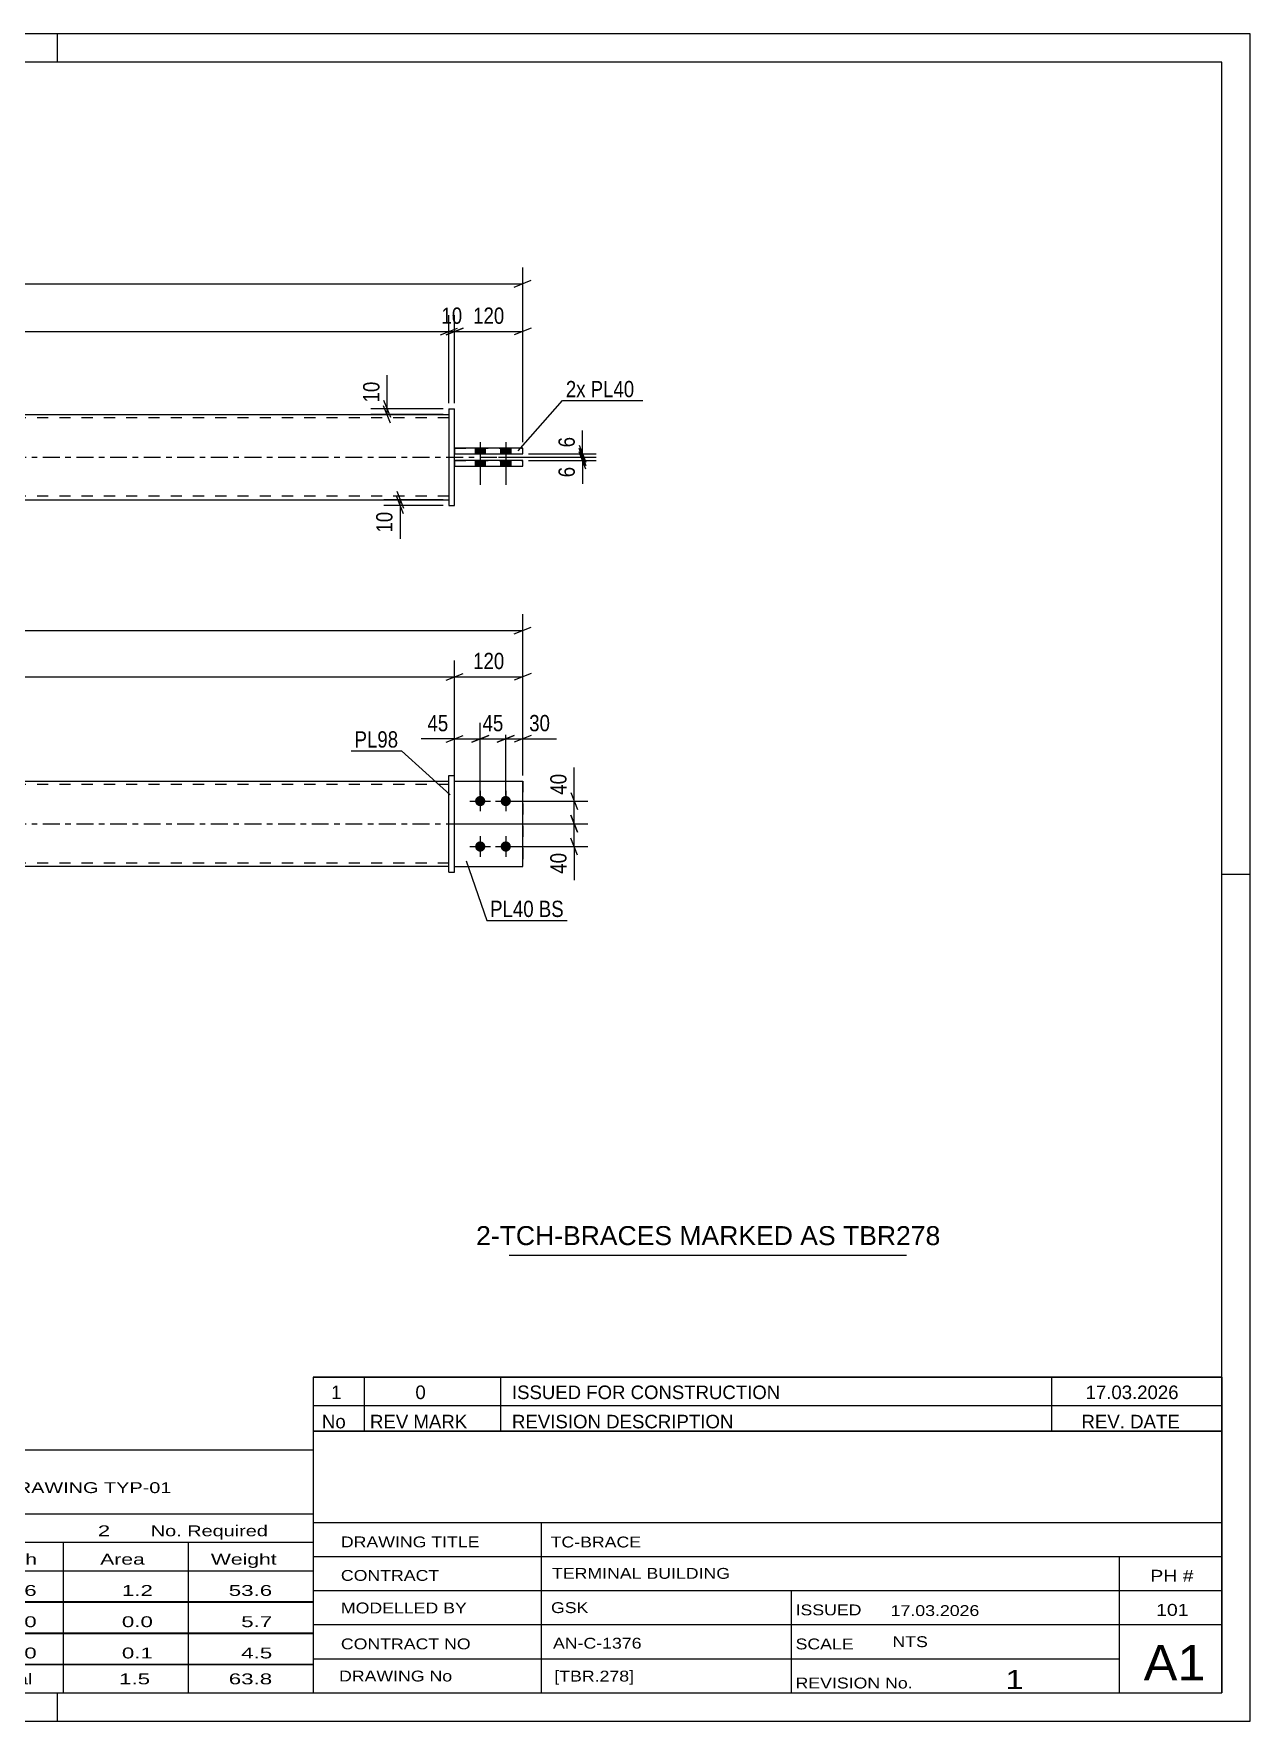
# Model space of a CAD drawing. Header units: millimetres. Extents: x 0 to 420, y 0 to 297.
# Drawn here: x 205.8 to 420, y 0 to 297 of the extents above; entities that cross this region are included whole.
import ezdxf

# ---------------------------------------------------------------- set-up
doc = ezdxf.new("R2010")
doc.units = ezdxf.units.MM
doc.linetypes.add('DXK_LINE_DOT2', pattern=[3.9198, 1.9599, -1.9599])
doc.linetypes.add('DXK_LINE_DOT3', pattern=[5.9187, 2.979, -0.9799, 0.9799, -0.9799])
doc.styles.add('Arial', font='ARIAL.TTF', dxfattribs={"height": 0.2})
doc.styles.add('Arial Narrow', font='ARIALN.TTF', dxfattribs={"height": 0.2})

# ---------------------------------------------------------------- blocks, each defined once
blk = doc.blocks.new('Unknown-580873252-1163')
at = {"color": 5, "linetype": 'Continuous'}
for p, q in [((420, 297), (0, 297)), ((210, 292), (210, 297)), ((420, 0), (420, 297)), ((415, 292), (5, 292)), ((415, 5), (415, 292)), ((420, 149), (415, 149)), ((5, 5), (415, 5)), ((210, 0), (210, 5)), ((0, 0), (420, 0))]:
    blk.add_line(p, q, dxfattribs=at)
blk = doc.blocks.new('Part-580873252-1767 - 1735')
at = {"color": 7, "linetype": 'DXK_LINE_DOT2'}
for p, q in [((279.91, 165.45), (291.91, 165.45)), ((279.91, 150.45), (279.91, 165.45)), ((279.91, 165.45), (291.91, 165.45)), ((291.91, 165.45), (291.91, 165.45)), ((291.91, 165.45), (291.91, 150.45)), ((279.91, 150.45), (279.91, 150.45)), ((279.91, 150.45), (291.91, 150.45)), ((279.91, 150.45), (291.91, 150.45))]:
    blk.add_line(p, q, dxfattribs=at)
blk = doc.blocks.new('Part-580873252-1772 - 1735')
at = {"color": 2, "linetype": 'Continuous'}
for p, q in [((279.91, 165.45), (291.91, 165.45)), ((291.91, 165.45), (291.91, 165.45)), ((291.91, 150.45), (291.91, 165.45)), ((279.91, 150.45), (291.91, 150.45))]:
    blk.add_line(p, q, dxfattribs=at)
at = {"color": 7, "linetype": 'DXK_LINE_DOT2'}
for p, q in [((279.91, 165.45), (291.91, 165.45)), ((279.91, 150.45), (279.91, 165.45)), ((279.91, 150.45), (279.91, 150.45)), ((279.91, 150.45), (291.91, 150.45))]:
    blk.add_line(p, q, dxfattribs=at)
blk = doc.blocks.new('Part-580873252-1787 - 1735')
at = {"color": 2, "linetype": 'Continuous'}
for p, q in [((278.91, 166.46), (279.91, 166.46)), ((278.91, 149.46), (278.91, 166.46)), ((279.91, 149.46), (279.91, 166.46)), ((278.91, 149.46), (279.91, 149.46)), ((278.91, 149.45), (279.91, 149.45))]:
    blk.add_line(p, q, dxfattribs=at)
at = {"color": 7, "linetype": 'DXK_LINE_DOT2'}
for p, q in [((278.91, 166.45), (279.91, 166.45)), ((278.91, 149.45), (278.91, 149.46)), ((279.91, 149.46), (279.91, 149.45)), ((279.91, 149.45), (279.91, 149.46))]:
    blk.add_line(p, q, dxfattribs=at)
blk = doc.blocks.new('Part-580873252-1807 - 1735')
at = {"linetype": 'Continuous'}
blk.add_hatch(color=2, dxfattribs=at).paths.add_polyline_path([(111.27, 165.45), (110.47, 166.85), (112.07, 166.85)])
at = {"color": 2, "linetype": 'Continuous'}
for p, q in [((111.27, 165.45), (110.47, 166.85)), ((110.47, 166.85), (112.07, 166.85)), ((112.07, 166.85), (111.27, 165.45)), ((81.27, 165.45), (278.91, 165.45)), ((278.91, 150.45), (81.27, 150.45))]:
    blk.add_line(p, q, dxfattribs=at)
at = {"color": 7, "linetype": 'DXK_LINE_DOT2'}
for p, q in [((81.27, 150.45), (81.27, 165.45)), ((278.91, 164.85), (81.27, 164.85)), ((278.91, 150.45), (278.91, 165.45)), ((278.91, 151.05), (81.27, 151.05))]:
    blk.add_line(p, q, dxfattribs=at)
at = {"color": 7, "linetype": 'DXK_LINE_DOT3'}
blk.add_line((71.27, 157.95), (288.91, 157.95), dxfattribs=at)
at = {"color": 2, "linetype": 'Continuous'}
blk.add_circle((111.27, 166.35), 1, dxfattribs=at)
blk = doc.blocks.new('Bolt-580873252-1808 - 1735')
at = {"linetype": 'Continuous'}
for points in [[(284.41, 162.85), (284.6, 162.83), (284.78, 162.78), (284.94, 162.68), (285.08, 162.56), (285.19, 162.4), (285.27, 162.23), (285.31, 162.05), (285.31, 161.86), (285.27, 161.68), (285.19, 161.5), (285.08, 161.35), (284.94, 161.23), (284.78, 161.13), (284.6, 161.07), (284.41, 161.05), (284.23, 161.07), (284.05, 161.13), (283.88, 161.23), (283.74, 161.35), (283.63, 161.5), (283.56, 161.68), (283.52, 161.86), (283.52, 162.05), (283.56, 162.23), (283.63, 162.4), (283.74, 162.56), (283.88, 162.68), (284.05, 162.78), (284.23, 162.83)], [(288.91, 162.85), (289.1, 162.83), (289.28, 162.78), (289.44, 162.68), (289.58, 162.56), (289.69, 162.4), (289.77, 162.23), (289.81, 162.05), (289.81, 161.86), (289.77, 161.68), (289.69, 161.5), (289.58, 161.35), (289.44, 161.23), (289.28, 161.13), (289.1, 161.07), (288.91, 161.05), (288.73, 161.07), (288.55, 161.13), (288.38, 161.23), (288.24, 161.35), (288.13, 161.5), (288.06, 161.68), (288.02, 161.86), (288.02, 162.05), (288.06, 162.23), (288.13, 162.4), (288.24, 162.56), (288.38, 162.68), (288.55, 162.78), (288.73, 162.83)], [(284.41, 154.85), (284.6, 154.83), (284.78, 154.78), (284.94, 154.68), (285.08, 154.56), (285.19, 154.4), (285.27, 154.23), (285.31, 154.05), (285.31, 153.86), (285.27, 153.68), (285.19, 153.5), (285.08, 153.35), (284.94, 153.23), (284.78, 153.13), (284.6, 153.07), (284.41, 153.05), (284.23, 153.07), (284.05, 153.13), (283.88, 153.23), (283.74, 153.35), (283.63, 153.5), (283.56, 153.68), (283.52, 153.86), (283.52, 154.05), (283.56, 154.23), (283.63, 154.4), (283.74, 154.56), (283.88, 154.68), (284.05, 154.78), (284.23, 154.83)], [(288.91, 154.85), (289.1, 154.83), (289.28, 154.78), (289.44, 154.68), (289.58, 154.56), (289.69, 154.4), (289.77, 154.23), (289.81, 154.05), (289.81, 153.86), (289.77, 153.68), (289.69, 153.5), (289.58, 153.35), (289.44, 153.23), (289.28, 153.13), (289.1, 153.07), (288.91, 153.05), (288.73, 153.07), (288.55, 153.13), (288.38, 153.23), (288.24, 153.35), (288.13, 153.5), (288.06, 153.68), (288.02, 153.86), (288.02, 154.05), (288.06, 154.23), (288.13, 154.4), (288.24, 154.56), (288.38, 154.68), (288.55, 154.78), (288.73, 154.83)]]:
    blk.add_hatch(color=1, dxfattribs=at).paths.add_polyline_path(points)
at = {"color": 1, "linetype": 'Continuous'}
for p, q in [((284.41, 163.75), (284.41, 160.15)), ((288.91, 163.75), (288.91, 160.15)), ((282.61, 161.95), (286.21, 161.95)), ((287.11, 161.95), (290.71, 161.95)), ((284.41, 155.75), (284.41, 152.15)), ((288.91, 155.75), (288.91, 152.15)), ((282.61, 153.95), (286.21, 153.95)), ((287.11, 153.95), (290.71, 153.95))]:
    blk.add_line(p, q, dxfattribs=at)
blk = doc.blocks.new('Bolt-580873252-1447 - 1390')
at = {"linetype": 'Continuous'}
for points in [[(285.31, 224.09), (283.51, 224.09), (283.51, 223.09), (285.31, 223.09)], [(285.31, 224.09), (283.51, 224.09), (283.51, 223.09), (285.31, 223.09)], [(289.81, 224.09), (288.01, 224.09), (288.01, 223.09), (289.81, 223.09)], [(289.81, 224.09), (288.01, 224.09), (288.01, 223.09), (289.81, 223.09)], [(285.31, 221.89), (283.51, 221.89), (283.51, 220.89), (285.31, 220.89)], [(285.31, 221.89), (283.51, 221.89), (283.51, 220.89), (285.31, 220.89)], [(289.81, 221.89), (288.01, 221.89), (288.01, 220.89), (289.81, 220.89)], [(289.81, 221.89), (288.01, 221.89), (288.01, 220.89), (289.81, 220.89)]]:
    blk.add_hatch(color=1, dxfattribs=at).paths.add_polyline_path(points)
at = {"color": 1, "linetype": 'Continuous'}
for p, q in [((283.51, 224.09), (283.51, 223.09)), ((283.51, 224.09), (283.51, 223.09)), ((284.41, 225.09), (284.41, 217.59)), ((284.41, 225.09), (284.41, 217.59)), ((285.31, 224.09), (285.31, 223.09)), ((285.31, 224.09), (285.31, 223.09)), ((288.01, 224.09), (288.01, 223.09)), ((288.01, 224.09), (288.01, 223.09)), ((288.91, 225.09), (288.91, 217.59)), ((288.91, 225.09), (288.91, 217.59)), ((289.81, 224.09), (289.81, 223.09)), ((289.81, 224.09), (289.81, 223.09)), ((283.51, 221.89), (283.51, 220.89)), ((283.51, 221.89), (283.51, 220.89)), ((285.31, 221.89), (285.31, 220.89)), ((285.31, 221.89), (285.31, 220.89)), ((288.01, 221.89), (288.01, 220.89)), ((288.01, 221.89), (288.01, 220.89)), ((289.81, 221.89), (289.81, 220.89)), ((289.81, 221.89), (289.81, 220.89))]:
    blk.add_line(p, q, dxfattribs=at)
blk = doc.blocks.new('Part-580873252-1431 - 1390')
at = {"color": 2, "linetype": 'Continuous'}
for p, q in [((291.91, 221.89), (279.91, 221.89)), ((279.91, 220.89), (291.91, 220.89)), ((279.91, 220.89), (291.91, 220.89)), ((291.91, 220.89), (291.91, 221.89))]:
    blk.add_line(p, q, dxfattribs=at)
at = {"color": 7, "linetype": 'DXK_LINE_DOT2'}
for p, q in [((279.91, 221.89), (279.91, 220.89)), ((279.91, 221.89), (291.91, 221.89)), ((291.91, 220.89), (291.91, 220.89)), ((291.91, 220.89), (291.91, 220.89))]:
    blk.add_line(p, q, dxfattribs=at)
blk = doc.blocks.new('Part-580873252-1426 - 1390')
at = {"color": 2, "linetype": 'Continuous'}
for p, q in [((278.91, 230.99), (278.91, 213.99)), ((278.91, 230.99), (279.91, 230.99)), ((279.91, 213.99), (279.91, 230.99)), ((278.91, 213.99), (279.91, 213.99)), ((278.91, 213.99), (279.91, 213.99))]:
    blk.add_line(p, q, dxfattribs=at)
at = {"color": 7, "linetype": 'DXK_LINE_DOT2'}
for p, q in [((278.91, 230.99), (278.91, 230.99)), ((278.91, 230.99), (279.91, 230.99)), ((278.91, 213.99), (278.91, 213.99)), ((279.91, 213.99), (279.91, 213.99)), ((279.91, 213.99), (279.91, 213.99))]:
    blk.add_line(p, q, dxfattribs=at)
blk = doc.blocks.new('Part-580873252-1458 - 1390')
at = {"color": 2, "linetype": 'Continuous'}
for p, q in [((291.91, 224.09), (279.91, 224.09)), ((279.91, 223.09), (291.91, 223.09)), ((279.91, 223.09), (291.91, 223.09)), ((291.91, 223.09), (291.91, 224.09))]:
    blk.add_line(p, q, dxfattribs=at)
at = {"color": 7, "linetype": 'DXK_LINE_DOT2'}
for p, q in [((279.91, 224.09), (279.91, 223.09)), ((279.91, 224.09), (291.91, 224.09)), ((291.91, 223.09), (291.91, 223.09)), ((291.91, 223.09), (291.91, 223.09))]:
    blk.add_line(p, q, dxfattribs=at)
blk = doc.blocks.new('Part-580873252-1446 - 1390')
at = {"linetype": 'Continuous'}
blk.add_hatch(color=2, dxfattribs=at).paths.add_polyline_path([(111.27, 222.49), (110.47, 223.89), (112.07, 223.89)])
at = {"color": 2, "linetype": 'Continuous'}
for p, q in [((81.27, 229.99), (278.91, 229.99)), ((111.27, 222.49), (110.47, 223.89)), ((110.47, 223.89), (112.07, 223.89)), ((112.07, 223.89), (111.27, 222.49)), ((81.27, 214.99), (278.91, 214.99))]:
    blk.add_line(p, q, dxfattribs=at)
at = {"color": 7, "linetype": 'DXK_LINE_DOT2'}
for p, q in [((81.27, 214.99), (81.27, 229.99)), ((278.91, 229.39), (81.27, 229.39)), ((278.91, 229.99), (278.91, 214.99)), ((278.91, 215.59), (81.27, 215.59))]:
    blk.add_line(p, q, dxfattribs=at)
at = {"color": 7, "linetype": 'DXK_LINE_DOT3'}
blk.add_line((71.27, 222.49), (288.91, 222.49), dxfattribs=at)
at = {"color": 2, "linetype": 'Continuous'}
blk.add_circle((111.27, 223.39), 1, dxfattribs=at)
blk = doc.blocks.new('StraightDimension-580873252-1818 - 1735')
at = {"color": 7, "linetype": 'Continuous'}
for p, q in [((288.91, 162.95), (288.91, 175.74)), ((291.91, 166.45), (291.91, 175.74)), ((287.41, 172.29), (290.41, 173.49)), ((288.91, 172.89), (291.91, 172.89)), ((293.41, 173.49), (290.41, 172.29))]:
    blk.add_line(p, q, dxfattribs=at)
at = {"color": 0}
blk.add_wipeout([(297.29, 173.64), (297.29, 177.84), (292.44, 177.84), (292.44, 173.64)], dxfattribs=at)
at = {"color": 7, "linetype": 'Continuous'}
blk.add_line((291.91, 172.89), (297.82, 172.89), dxfattribs=at)
blk.add_line((291.91, 172.89), (297.82, 172.89), dxfattribs=at)
at = {"color": 3, "style": 'Arial Narrow'}
blk.add_text('30', height=2.863, dxfattribs=at).set_placement((293.04, 174.24))
blk = doc.blocks.new('StraightDimension-580873252-1834 - 1735')
at = {"color": 7, "linetype": 'Continuous'}
for p, q in [((284.41, 162.95), (284.41, 175.74)), ((288.91, 162.95), (288.91, 175.74)), ((282.91, 172.29), (285.91, 173.49)), ((284.41, 172.89), (288.91, 172.89)), ((290.41, 173.49), (287.41, 172.29))]:
    blk.add_line(p, q, dxfattribs=at)
at = {"color": 0}
blk.add_wipeout([(289.09, 173.64), (289.09, 177.84), (284.23, 177.84), (284.23, 173.64)], dxfattribs=at)
at = {"color": 3, "style": 'Arial Narrow'}
blk.add_text('45', height=2.863, dxfattribs=at).set_placement((284.83, 174.24))
blk = doc.blocks.new('StraightDimension-580873252-1847 - 1735')
at = {"color": 7, "linetype": 'Continuous'}
for p, q in [((279.91, 166.45), (279.91, 175.74)), ((284.41, 162.95), (284.41, 175.74)), ((278.41, 172.29), (281.41, 173.49)), ((279.91, 172.89), (284.41, 172.89)), ((285.91, 173.49), (282.91, 172.29))]:
    blk.add_line(p, q, dxfattribs=at)
at = {"color": 0}
blk.add_wipeout([(279.39, 173.64), (279.39, 177.84), (274.53, 177.84), (274.53, 173.64)], dxfattribs=at)
at = {"color": 7, "linetype": 'Continuous'}
blk.add_line((279.91, 172.89), (274.01, 172.89), dxfattribs=at)
blk.add_line((279.91, 172.89), (274.01, 172.89), dxfattribs=at)
at = {"color": 3, "style": 'Arial Narrow'}
blk.add_text('45', height=2.863, dxfattribs=at).set_placement((275.13, 174.24))
blk = doc.blocks.new('StraightDimension-580873252-1864 - 1735')
at = {"color": 7, "linetype": 'Continuous'}
for p, q in [((68.27, 166.45), (68.27, 194.83)), ((291.91, 166.45), (291.91, 194.83)), ((69.77, 192.58), (66.77, 191.38)), ((68.27, 191.98), (291.91, 191.98)), ((290.41, 191.38), (293.41, 192.58))]:
    blk.add_line(p, q, dxfattribs=at)
at = {"color": 0}
blk.add_wipeout([(184.35, 192.73), (184.35, 196.93), (175.83, 196.93), (175.83, 192.73)], dxfattribs=at)
at = {"color": 3, "style": 'Arial Narrow'}
blk.add_text('2236', height=2.863, dxfattribs=at).set_placement((176.43, 193.33))
blk = doc.blocks.new('StraightDimension-580873252-1884 - 1735')
at = {"color": 7, "linetype": 'Continuous'}
for p, q in [((300.36, 163.45), (301.56, 160.45)), ((289.91, 161.95), (303.36, 161.95)), ((300.96, 157.95), (300.96, 161.95)), ((280.91, 157.95), (303.36, 157.95)), ((301.56, 156.45), (300.36, 159.45))]:
    blk.add_line(p, q, dxfattribs=at)
at = {"color": 0}
blk.add_wipeout([(300.21, 167.34), (296.01, 167.34), (296.01, 162.48), (300.21, 162.48)], dxfattribs=at)
at = {"color": 7, "linetype": 'Continuous'}
blk.add_line((300.96, 161.95), (300.96, 167.86), dxfattribs=at)
blk.add_line((300.96, 161.95), (300.96, 167.86), dxfattribs=at)
at = {"color": 3, "style": 'Arial Narrow'}
blk.add_text('40', height=2.863, rotation=90.0002, dxfattribs=at).set_placement((299.61, 163.08))
blk = doc.blocks.new('StraightDimension-580873252-1893 - 1735')
at = {"color": 7, "linetype": 'Continuous'}
for p, q in [((280.91, 157.95), (303.36, 157.95)), ((300.36, 159.45), (301.56, 156.45)), ((300.96, 153.95), (300.96, 157.95)), ((301.56, 152.45), (300.36, 155.45)), ((289.91, 153.95), (303.36, 153.95))]:
    blk.add_line(p, q, dxfattribs=at)
at = {"color": 0}
blk.add_wipeout([(300.21, 153.43), (296.01, 153.43), (296.01, 148.57), (300.21, 148.57)], dxfattribs=at)
at = {"color": 7, "linetype": 'Continuous'}
blk.add_line((300.96, 153.95), (300.96, 148.05), dxfattribs=at)
blk.add_line((300.96, 153.95), (300.96, 148.05), dxfattribs=at)
at = {"color": 3, "style": 'Arial Narrow'}
blk.add_text('40', height=2.863, rotation=90.0002, dxfattribs=at).set_placement((299.61, 149.17))
blk = doc.blocks.new('StraightDimension-580873252-1903 - 1735')
at = {"color": 7, "linetype": 'Continuous'}
for p, q in [((278.41, 183.23), (281.41, 184.43)), ((279.91, 166.45), (279.91, 186.68)), ((293.41, 184.43), (290.41, 183.23)), ((291.91, 166.45), (291.91, 186.68)), ((279.91, 183.83), (291.91, 183.83))]:
    blk.add_line(p, q, dxfattribs=at)
at = {"color": 0}
blk.add_wipeout([(289.26, 184.58), (289.26, 188.78), (282.57, 188.78), (282.57, 184.58)], dxfattribs=at)
at = {"color": 3, "style": 'Arial Narrow'}
blk.add_text('120', height=2.863, dxfattribs=at).set_placement((283.17, 185.18))
blk = doc.blocks.new('StraightDimension-580873252-1922 - 1735')
at = {"color": 7, "linetype": 'Continuous'}
for p, q in [((81.77, 184.43), (78.77, 183.23)), ((80.27, 158.95), (80.27, 186.68)), ((278.41, 183.23), (281.41, 184.43)), ((279.91, 166.45), (279.91, 186.68)), ((80.27, 183.83), (279.91, 183.83))]:
    blk.add_line(p, q, dxfattribs=at)
at = {"color": 0}
blk.add_wipeout([(184.35, 184.58), (184.35, 188.78), (175.83, 188.78), (175.83, 184.58)], dxfattribs=at)
at = {"color": 3, "style": 'Arial Narrow'}
blk.add_text('1996', height=2.863, dxfattribs=at).set_placement((176.43, 185.18))
blk = doc.blocks.new('StraightDimension-580873252-1658 - 1390')
at = {"color": 7, "linetype": 'Continuous'}
for p, q in [((292.91, 223.09), (304.81, 223.09)), ((301.81, 224.59), (303.01, 221.59)), ((303.01, 220.99), (301.81, 223.99)), ((302.41, 222.49), (302.41, 223.09)), ((287.66, 222.49), (304.81, 222.49))]:
    blk.add_line(p, q, dxfattribs=at)
at = {"color": 0}
blk.add_wipeout([(301.66, 226.64), (297.46, 226.64), (297.46, 223.61), (301.66, 223.61)], dxfattribs=at)
at = {"color": 7, "linetype": 'Continuous'}
blk.add_line((302.41, 223.09), (302.41, 227.17), dxfattribs=at)
blk.add_line((302.41, 223.09), (302.41, 227.17), dxfattribs=at)
at = {"color": 3, "style": 'Arial Narrow'}
blk.add_text('6', height=2.86, rotation=90.0002, dxfattribs=at).set_placement((301.06, 224.21))
blk = doc.blocks.new('StraightDimension-580873252-1535 - 1390')
at = {"color": 7, "linetype": 'Continuous'}
for p, q in [((277.91, 214.99), (267.46, 214.99)), ((277.91, 213.99), (267.46, 213.99)), ((269.71, 216.49), (270.91, 213.49)), ((270.91, 212.49), (269.71, 215.49)), ((270.31, 213.99), (270.31, 214.99))]:
    blk.add_line(p, q, dxfattribs=at)
at = {"color": 0}
blk.add_wipeout([(269.56, 213.46), (265.36, 213.46), (265.36, 208.61), (269.56, 208.61)], dxfattribs=at)
at = {"color": 7, "linetype": 'Continuous'}
blk.add_line((270.31, 213.99), (270.31, 208.08), dxfattribs=at)
blk.add_line((270.31, 213.99), (270.31, 208.08), dxfattribs=at)
at = {"color": 3, "style": 'Arial Narrow'}
blk.add_text('10', height=2.863, rotation=90.0002, dxfattribs=at).set_placement((268.96, 209.21))
blk = doc.blocks.new('StraightDimension-580873252-1575 - 1390')
at = {"color": 7, "linetype": 'Continuous'}
for p, q in [((278.91, 231.99), (278.91, 247.45)), ((279.91, 231.99), (279.91, 247.45)), ((277.41, 244), (280.41, 245.2)), ((281.41, 245.2), (278.41, 244)), ((278.91, 244.6), (279.91, 244.6))]:
    blk.add_line(p, q, dxfattribs=at)
at = {"color": 0}
blk.add_wipeout([(281.84, 245.35), (281.84, 249.55), (276.98, 249.55), (276.98, 245.35)], dxfattribs=at)
at = {"color": 3, "style": 'Arial Narrow'}
blk.add_text('10', height=2.863, dxfattribs=at).set_placement((277.58, 245.95))
blk = doc.blocks.new('StraightDimension-580873252-1564 - 1390')
at = {"color": 7, "linetype": 'Continuous'}
for p, q in [((68.27, 225.09), (68.27, 255.86)), ((291.91, 225.09), (291.91, 255.86)), ((69.77, 253.61), (66.77, 252.41)), ((68.27, 253.01), (291.91, 253.01)), ((290.41, 252.41), (293.41, 253.61))]:
    blk.add_line(p, q, dxfattribs=at)
at = {"color": 0}
blk.add_wipeout([(184.35, 253.76), (184.35, 257.96), (175.83, 257.96), (175.83, 253.76)], dxfattribs=at)
at = {"color": 3, "style": 'Arial Narrow'}
blk.add_text('2236', height=2.863, dxfattribs=at).set_placement((176.43, 254.36))
blk = doc.blocks.new('StraightDimension-580873252-1549 - 1390')
at = {"color": 7, "linetype": 'Continuous'}
for p, q in [((267.41, 232.49), (268.61, 229.49)), ((277.91, 230.99), (265.16, 230.99)), ((277.91, 229.99), (265.16, 229.99)), ((268.61, 228.49), (267.41, 231.49)), ((268.01, 229.99), (268.01, 230.99))]:
    blk.add_line(p, q, dxfattribs=at)
at = {"color": 0}
blk.add_wipeout([(267.26, 236.37), (263.06, 236.37), (263.06, 231.51), (267.26, 231.51)], dxfattribs=at)
at = {"color": 7, "linetype": 'Continuous'}
blk.add_line((268.01, 230.99), (268.01, 236.89), dxfattribs=at)
blk.add_line((268.01, 230.99), (268.01, 236.89), dxfattribs=at)
at = {"color": 3, "style": 'Arial Narrow'}
blk.add_text('10', height=2.863, rotation=90.0002, dxfattribs=at).set_placement((266.66, 232.11))
blk = doc.blocks.new('StraightDimension-580873252-1585 - 1390')
at = {"color": 7, "linetype": 'Continuous'}
for p, q in [((81.27, 231.99), (81.27, 247.45)), ((278.91, 231.99), (278.91, 247.45)), ((82.77, 245.2), (79.77, 244)), ((81.27, 244.6), (278.91, 244.6)), ((277.41, 244), (280.41, 245.2))]:
    blk.add_line(p, q, dxfattribs=at)
at = {"color": 0}
blk.add_wipeout([(184.35, 245.35), (184.35, 249.55), (175.83, 249.55), (175.83, 245.35)], dxfattribs=at)
at = {"color": 3, "style": 'Arial Narrow'}
blk.add_text('1976', height=2.863, dxfattribs=at).set_placement((176.43, 245.95))
blk = doc.blocks.new('StraightDimension-580873252-1615 - 1390')
at = {"color": 7, "linetype": 'Continuous'}
for p, q in [((279.91, 231.99), (279.91, 247.45)), ((291.91, 225.09), (291.91, 247.45)), ((278.41, 244), (281.41, 245.2)), ((279.91, 244.6), (291.91, 244.6)), ((293.41, 245.2), (290.41, 244))]:
    blk.add_line(p, q, dxfattribs=at)
at = {"color": 0}
blk.add_wipeout([(289.26, 245.35), (289.26, 249.55), (282.57, 249.55), (282.57, 245.35)], dxfattribs=at)
at = {"color": 3, "style": 'Arial Narrow'}
blk.add_text('120', height=2.863, dxfattribs=at).set_placement((283.17, 245.95))
blk = doc.blocks.new('StraightDimension-580873252-1647 - 1390')
at = {"color": 7, "linetype": 'Continuous'}
for p, q in [((301.81, 223.99), (303.01, 220.99)), ((303.01, 220.39), (301.81, 223.39)), ((287.66, 222.49), (304.81, 222.49)), ((292.91, 221.89), (304.81, 221.89)), ((302.41, 221.89), (302.41, 222.49))]:
    blk.add_line(p, q, dxfattribs=at)
at = {"color": 0}
blk.add_wipeout([(301.66, 221.36), (297.46, 221.36), (297.46, 218.34), (301.66, 218.34)], dxfattribs=at)
at = {"color": 7, "linetype": 'Continuous'}
blk.add_line((302.41, 221.89), (302.41, 217.81), dxfattribs=at)
blk.add_line((302.41, 221.89), (302.41, 217.81), dxfattribs=at)
at = {"color": 3, "style": 'Arial Narrow'}
blk.add_text('6', height=2.86, rotation=90.0002, dxfattribs=at).set_placement((301.06, 218.94))
blk = doc.blocks.new('Unknown-580873252-3669')
at = {"color": 7, "linetype": 'Continuous'}
blk.add_line((289.5, 82.05), (359.5, 82.05), dxfattribs=at)
at = {"color": 7, "style": 'Arial'}
blk.add_text('2-TCH-BRACES MARKED AS TBR278', height=3.3428, dxfattribs=at).set_placement((283.69, 83.8))
blk = doc.blocks.new('Unknown-580873252-3666')
at = {"color": 7, "linetype": 'Continuous'}
for p, q in [((255, 51.05), (255, 5)), ((255, 51.05), (415, 51.05)), ((415, 51), (415, 5)), ((255, 35), (415, 35)), ((295.14, 35), (295.14, 5)), ((255, 29), (415, 29)), ((397, 5.05), (397, 29.05)), ((255, 23), (415, 23)), ((339.14, 23), (339.14, 5)), ((255, 17), (415, 17)), ((255, 11), (397, 11)), ((255, 5), (415, 5))]:
    blk.add_line(p, q, dxfattribs=at)
at = {"color": 7, "style": 'Arial Narrow'}
for s, height, width, p in [('DRAWING TITLE', 1.9089, 1.425378, (259.88, 30.61)), ('TC-BRACE', 1.909, 1.425378, (296.81, 30.59)), ('TERMINAL BUILDING', 1.9089, 1.425378, (297.06, 25.07)), ('CONTRACT', 1.909, 1.425378, (259.88, 24.71)), ('MODELLED BY', 1.9089, 1.425378, (259.88, 18.98)), ('GSK', 1.909, 1.425378, (296.88, 19.04)), ('ISSUED', 1.909, 1.425378, (339.94, 18.64)), ('17.03.2026', 1.909, 1.425378, (356.69, 18.52)), ('CONTRACT NO', 1.9089, 1.425378, (259.88, 12.66)), ('AN-C-1376', 1.909, 1.425378, (297.23, 12.78)), ('SCALE', 1.909, 1.425378, (339.94, 12.65)), ('A1', 6.204, 1.25, (401.24, 7.2)), ('DRAWING No', 1.909, 1.425378, (259.56, 7)), ('[TBR.278]', 1.909, 1.425378, (297.46, 6.99)), ('1', 3.34, 1.5, (376.91, 5.68)), ('REVISION No.', 1.9089, 1.425378, (339.94, 5.77))]:
    blk.add_text(s, height=height, dxfattribs=dict(at, width=width)).set_placement(p)
at = {"color": 7, "linetype": 'Continuous', "style": 'Arial Narrow'}
for s, height, width, p in [('PH #', 2.1, 1.42538, (402.4, 24.55)), ('101', 2.1, 1.42538, (403.41, 18.55)), ('NTS', 1.909, 1.425378, (357, 13.05))]:
    blk.add_text(s, height=height, dxfattribs=dict(at, width=width)).set_placement(p)
blk = doc.blocks.new('Unknown-580873252-3667')
at = {"color": 7, "linetype": 'Continuous'}
for p, q in [((255, 60.55), (415, 60.55)), ((415, 60.55), (255, 60.55)), ((255, 60.55), (255, 55.55)), ((264, 60.55), (264, 55.55)), ((288, 60.55), (288, 55.55)), ((385, 60.55), (385, 55.55)), ((415, 60.55), (415, 55.55)), ((255, 55.55), (415, 55.55)), ((255, 55.55), (255, 51.05)), ((255, 55.55), (415, 55.55)), ((264, 55.55), (264, 51.05)), ((288, 55.55), (288, 51.05)), ((385, 55.55), (385, 51.05)), ((415, 55.55), (415, 51.05)), ((415, 51.05), (255, 51.05))]:
    blk.add_line(p, q, dxfattribs=at)
at = {"color": 7, "linetype": 'Continuous', "style": 'Arial Narrow'}
for s, height, width, p in [('1', 2.39, 1.196471, (258.16, 56.7)), ('0', 2.39, 1.196471, (273, 56.7)), ('ISSUED FOR CONSTRUCTION', 2.3861, 1.196471, (290, 56.7)), ('17.03.2026', 2.386, 1.196471, (391, 56.7)), ('No', 2.386, 1.2, (256.54, 51.55)), ('REV MARK', 2.386, 1.2, (265, 51.55)), ('REVISION DESCRIPTION', 2.3861, 1.2, (290, 51.55)), ('REV. DATE', 2.386, 1.2, (390.28, 51.55))]:
    blk.add_text(s, height=height, dxfattribs=dict(at, width=width)).set_placement(p)
blk = doc.blocks.new('Unknown-580873252-3668')
at = {"color": 7, "linetype": 'Continuous'}
for p, q in [((95, 47.75), (255, 47.75)), ((95, 36.5), (95, 47.75)), ((255, 47.75), (255, 36.5)), ((95, 36.5), (255, 36.5)), ((95, 36.5), (95, 31.5)), ((255, 36.5), (255, 31.5)), ((95, 31.5), (255, 31.5)), ((95, 31.5), (95, 26.5)), ((119, 31.5), (119, 26.5)), ((154.5, 31.5), (154.5, 26.5)), ((180.5, 31.5), (180.5, 26.5)), ((193.5, 31.5), (193.5, 26.5)), ((211, 31.5), (211, 26.5)), ((233, 31.5), (233, 26.5)), ((255, 31.5), (255, 26.5)), ((95, 26.5), (255, 26.5)), ((95, 26.45), (95, 21.05)), ((95, 26.45), (255, 26.45)), ((119, 26.5), (119, 21)), ((154.5, 26.5), (154.5, 21)), ((180.5, 26.5), (180.5, 21)), ((193.5, 26.5), (193.5, 21)), ((211, 26.5), (211, 21)), ((233, 26.5), (233, 21)), ((255, 26.45), (255, 21.05)), ((95, 21.05), (255, 21.05)), ((95, 20.95), (95, 15.55)), ((95, 20.95), (255, 20.95)), ((119, 21), (119, 15.5)), ((154.5, 21), (154.5, 15.5)), ((180.5, 21), (180.5, 15.5)), ((193.5, 21), (193.5, 15.5)), ((211, 21), (211, 15.5)), ((233, 21), (233, 15.5)), ((255, 20.95), (255, 15.55)), ((95, 15.55), (255, 15.55)), ((95, 15.45), (95, 10.05)), ((95, 15.45), (255, 15.45)), ((119, 15.5), (119, 10)), ((154.5, 15.5), (154.5, 10)), ((180.5, 15.5), (180.5, 10)), ((193.5, 15.5), (193.5, 10)), ((211, 15.5), (211, 10)), ((233, 15.5), (233, 10)), ((255, 15.45), (255, 10.05)), ((95, 10.05), (255, 10.05)), ((95, 10), (255, 10)), ((95, 10), (95, 5)), ((211, 10), (211, 5)), ((233, 10), (233, 5)), ((255, 10), (255, 5)), ((95, 5), (255, 5))]:
    blk.add_line(p, q, dxfattribs=at)
at = {"color": 7, "style": 'Arial Narrow'}
for s, height, width, p in [('GENERAL NOTES & WELD DETAILS :', 2.8633, 1.4, (96.15, 40.06)), ('REFER TYP DRAWING TYP-01', 1.9089, 1.6, (179.7, 40.16)), ("MATERIAL LIST FOR ASSEMBLY MK'D", 1.9089, 1.6, (96.15, 32.56)), ('TBR278', 1.909, 1.794707, (187.59, 32.47)), ('2', 1.91, 1.794707, (217.08, 32.56)), ('No. Required', 1.9089, 1.6, (226.41, 32.56)), ('Mark', 1.909, 1.7, (96.34, 27.5)), ('Profile', 1.909, 1.7, (129.41, 27.5)), ('Material', 1.909, 1.7, (159.54, 27.56)), ('No.', 1.909, 1.7, (184.5, 27.56)), ('Length', 1.909, 1.7, (195, 27.56)), ('Area', 1.909, 1.7, (217.5, 27.56)), ('Weight', 1.909, 1.7, (237, 27.56))]:
    blk.add_text(s, height=height, dxfattribs=dict(at, width=width)).set_placement(p)
at = {"color": 7, "linetype": 'Continuous', "style": 'Arial Narrow'}
for s, height, width, p in [('TBR278', 1.909, 1.794707, (96.5, 22.06)), ('SHS150*6', 1.909, 1.794707, (121, 22.06)), ('E350', 1.909, 1.794707, (160.74, 22.06)), ('1', 1.91, 1.794707, (184.86, 22.06)), ('1976', 1.909, 1.794707, (197.58, 22.06)), ('1.2', 1.909, 1.794707, (221.32, 22.06)), ('53.6', 1.909, 1.794707, (240.14, 22.06)), ('PL40', 1.909, 1.794707, (96.5, 16.56)), ('PL10*120', 1.909, 1.794707, (121, 16.56)), ('E350', 1.909, 1.794707, (160.74, 16.56)), ('4', 1.91, 1.794707, (184.86, 16.56)), ('150', 1.909, 1.794707, (199.77, 16.56)), ('0.0', 1.909, 1.794707, (221.32, 16.56)), ('5.7', 1.909, 1.794707, (242.33, 16.56)), ('PL98', 1.909, 1.794707, (96.5, 11.06)), ('PL10*170', 1.909, 1.794707, (121, 11.06)), ('E350', 1.909, 1.794707, (160.74, 11.06)), ('2', 1.91, 1.794707, (184.86, 11.06)), ('170', 1.909, 1.794707, (199.77, 11.06)), ('0.1', 1.909, 1.794707, (221.32, 11.06)), ('4.5', 1.909, 1.794707, (242.33, 11.06)), ('Total', 1.909, 1.7, (197.33, 6.5)), ('1.5', 1.909, 1.794707, (220.83, 6.5)), ('63.8', 1.909, 1.794707, (240.14, 6.5))]:
    blk.add_text(s, height=height, dxfattribs=dict(at, width=width)).set_placement(p)
blk = doc.blocks.new('Mark-580873252-1783 - 1735')
at = {"color": 0}
blk.add_wipeout([(269.96, 171.37), (269.96, 174.37), (262.29, 174.37), (262.29, 171.37)], dxfattribs=at)
blk.add_wipeout([(269.96, 171.37), (269.96, 174.37), (262.29, 174.37), (262.29, 171.37)], dxfattribs=at)
at = {"color": 30, "linetype": 'Continuous'}
for p in [(261.69, 170.77), (279.14, 163.03)]:
    blk.add_line(p, (270.56, 170.77), dxfattribs=at)
at = {"color": 3, "style": 'Arial Narrow'}
blk.add_text('PL98', height=2.863, dxfattribs=at).set_placement((262.29, 171.37))
blk = doc.blocks.new('MarkSet-580873252-2059 - 1735')
at = {"color": 0}
blk.add_wipeout([(293.83, 141.55), (293.83, 144.55), (286.16, 144.55), (286.16, 141.55)], dxfattribs=at)
blk.add_wipeout([(293.83, 141.55), (293.83, 144.55), (286.16, 144.55), (286.16, 141.55)], dxfattribs=at)
at = {"color": 30, "linetype": 'Continuous'}
blk.add_line((281.92, 151.42), (285.56, 140.95), dxfattribs=at)
at = {"color": 0}
blk.add_wipeout([(299.12, 141.55), (299.12, 144.55), (294.73, 144.55), (294.73, 141.55)], dxfattribs=at)
blk.add_wipeout([(299.12, 141.55), (299.12, 144.55), (294.73, 144.55), (294.73, 141.55)], dxfattribs=at)
at = {"color": 30, "linetype": 'Continuous'}
blk.add_line((285.56, 140.95), (299.72, 140.95), dxfattribs=at)
at = {"color": 3, "style": 'Arial Narrow'}
for s, p in [('PL40', (286.16, 141.55)), ('BS', (294.73, 141.55))]:
    blk.add_text(s, height=2.863, dxfattribs=at).set_placement(p)
blk = doc.blocks.new('MarkSet-580873252-1720 - 1390')
at = {"color": 0}
blk.add_wipeout([(302.96, 233.03), (302.96, 236.03), (299.49, 236.03), (299.49, 233.03)], dxfattribs=at)
blk.add_wipeout([(302.96, 233.03), (302.96, 236.03), (299.49, 236.03), (299.49, 233.03)], dxfattribs=at)
at = {"color": 30, "linetype": 'Continuous'}
blk.add_line((291.12, 223.6), (298.89, 232.43), dxfattribs=at)
at = {"color": 0}
blk.add_wipeout([(311.53, 233.03), (311.53, 236.03), (303.86, 236.03), (303.86, 233.03)], dxfattribs=at)
blk.add_wipeout([(311.53, 233.03), (311.53, 236.03), (303.86, 236.03), (303.86, 233.03)], dxfattribs=at)
at = {"color": 30, "linetype": 'Continuous'}
blk.add_line((298.89, 232.43), (313.03, 232.43), dxfattribs=at)
at = {"color": 3, "style": 'Arial Narrow'}
for s, p in [('2x', (299.49, 233.03)), ('PL40', (303.86, 233.03))]:
    blk.add_text(s, height=2.863, dxfattribs=at).set_placement(p)

msp = doc.modelspace()

# ---------------------------------------------------------------- block references
for name in ['Unknown-580873252-1163', 'Part-580873252-1446 - 1390', 'Part-580873252-1426 - 1390', 'Part-580873252-1458 - 1390', 'Bolt-580873252-1447 - 1390', 'Part-580873252-1431 - 1390', 'Part-580873252-1807 - 1735', 'Part-580873252-1787 - 1735', 'Part-580873252-1767 - 1735', 'Part-580873252-1772 - 1735', 'Bolt-580873252-1808 - 1735', 'Unknown-580873252-3669', 'Unknown-580873252-3667', 'Unknown-580873252-3666', 'Unknown-580873252-3668']:
    msp.add_blockref(name, (0, 0))

# ---------------------------------------------------------------- next in the draw order: block references
for name in ['StraightDimension-580873252-1575 - 1390', 'StraightDimension-580873252-1658 - 1390', 'StraightDimension-580873252-1535 - 1390', 'StraightDimension-580873252-1818 - 1735']:
    msp.add_blockref(name, (0, 0))

# ---------------------------------------------------------------- next in the draw order: block references
for name in ['StraightDimension-580873252-1564 - 1390', 'StraightDimension-580873252-1834 - 1735']:
    msp.add_blockref(name, (0, 0))

# ---------------------------------------------------------------- next in the draw order: block references
for name in ['StraightDimension-580873252-1549 - 1390', 'StraightDimension-580873252-1847 - 1735']:
    msp.add_blockref(name, (0, 0))

# ---------------------------------------------------------------- next in the draw order: block references
for name in ['StraightDimension-580873252-1585 - 1390', 'StraightDimension-580873252-1864 - 1735']:
    msp.add_blockref(name, (0, 0))

# ---------------------------------------------------------------- next in the draw order: block references
for name in ['StraightDimension-580873252-1615 - 1390', 'StraightDimension-580873252-1884 - 1735']:
    msp.add_blockref(name, (0, 0))

# ---------------------------------------------------------------- next in the draw order: block references
for name in ['StraightDimension-580873252-1647 - 1390', 'StraightDimension-580873252-1903 - 1735', 'StraightDimension-580873252-1893 - 1735']:
    msp.add_blockref(name, (0, 0))

# ---------------------------------------------------------------- next in the draw order: block references
for name in ['MarkSet-580873252-1720 - 1390', 'StraightDimension-580873252-1922 - 1735', 'MarkSet-580873252-2059 - 1735']:
    msp.add_blockref(name, (0, 0))

# ---------------------------------------------------------------- next in the draw order: block references
msp.add_blockref('Mark-580873252-1783 - 1735', (0, 0))

doc.saveas('drawing.dxf')
